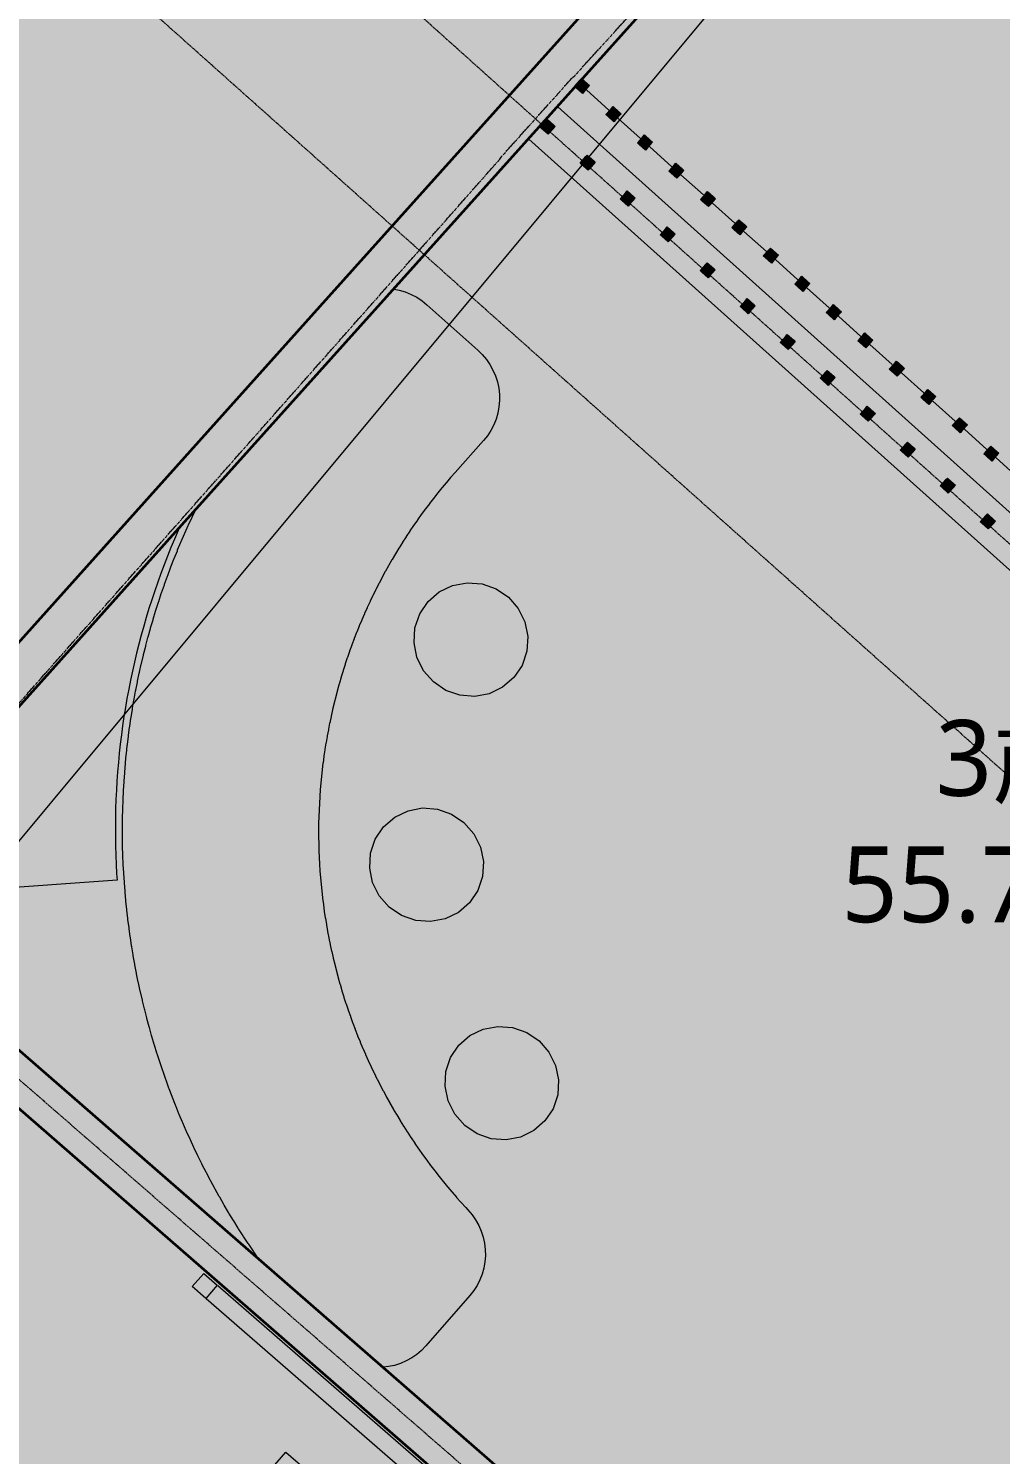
# Model space of a CAD drawing. Header units: millimetres. Extents: x -31757 to 121236, y -27283 to 63658.
# Drawn here: x 50034 to 52747, y 35405 to 39385 of the extents above; entities that cross this region are included whole.
import ezdxf

# ---------------------------------------------------------------- set-up
doc = ezdxf.new("R2010")
doc.units = ezdxf.units.MM
doc.linetypes.add('DASHDOT', pattern=[3.556, 2.54, -0.508, 0, -0.508])
doc.linetypes.add('PHANTOM', pattern=[6.35, 3.175, -0.635, 0.635, -0.635, 0.635, -0.635])
for name, color, linetype, lineweight in [('01_切断（構造・壁）', 7, 'Continuous', 35), ('02_切断（家具）', 8, 'Continuous', 18), ('06_部屋の色', 8, 'Continuous', 0), ('11_見えがかり（家具）', 8, 'Continuous', 9), ('20_上部（屋根の外形・梁）', 8, 'PHANTOM', 9), ('40_通り芯', 1, 'DASHDOT', 9), ('50_寸法', 3, 'Continuous', 9), ('60_部屋名・面積', 7, 'Continuous', 13), ('70_断面の位置', 6, 'DASHDOT', 9)]:
    doc.layers.add(name, color=color, linetype=linetype, lineweight=lineweight)
doc.styles.add('JP', font='NotoSansCJKjp-Regular.otf')

msp = doc.modelspace()

# ---------------------------------------------------------------- hatches: boundary and pattern name
at = {"layer": '02_切断（家具）'}
for points in [[(51557.5, 39224.1), (51571.8, 39240), (51577.4, 39246.2), (51593.4, 39231.9), (51599.7, 39226.2), (51585.5, 39210.3), (51579.8, 39204.1), (51563.8, 39218.4)], [(51645.4, 39145.2), (51659.7, 39161), (51665.3, 39167.3), (51681.3, 39152.9), (51687.6, 39147.3), (51673.4, 39131.4), (51667.7, 39125.1), (51651.7, 39139.5)], [(51461.9, 39110), (51478, 39128.1), (51481.7, 39132.2), (51499.9, 39115.9), (51504.1, 39112.2), (51487.9, 39094.1), (51484.2, 39090), (51466, 39106.3)], [(51733.3, 39066.2), (51747.5, 39082.1), (51753.2, 39088.4), (51769.2, 39074), (51775.5, 39068.3), (51761.2, 39052.5), (51755.6, 39046.2), (51739.6, 39060.6)], [(51573.6, 39009.9), (51589.7, 39027.9), (51593.4, 39032), (51611.6, 39015.8), (51615.7, 39012), (51599.6, 38994), (51595.9, 38989.9), (51577.7, 39006.1)], [(51821.2, 38987.3), (51835.4, 39003.2), (51841, 39009.4), (51857, 38995), (51863.3, 38989.4), (51849.1, 38973.5), (51843.5, 38967.3), (51827.5, 38981.6)], [(51685.2, 38909.8), (51701.3, 38927.7), (51705.1, 38931.9), (51723.2, 38915.6), (51727.4, 38911.8), (51711.3, 38893.9), (51707.6, 38889.7), (51689.4, 38906)], [(51909.1, 38908.4), (51923.3, 38924.2), (51928.9, 38930.5), (51944.9, 38916.1), (51951.2, 38910.4), (51937, 38894.6), (51931.4, 38888.4), (51915.4, 38902.7)], [(51997, 38829.5), (52011.2, 38845.3), (52016.8, 38851.5), (52032.8, 38837.2), (52039.1, 38831.5), (52024.9, 38815.7), (52019.3, 38809.4), (52003.3, 38823.8)], [(51796.9, 38809.6), (51813, 38827.5), (51816.7, 38831.7), (51834.8, 38815.5), (51839.1, 38811.7), (51823, 38793.8), (51819.2, 38789.6), (51801.1, 38805.8)], [(52084.8, 38750.5), (52099, 38766.4), (52104.7, 38772.6), (52120.7, 38758.2), (52127, 38752.6), (52112.8, 38736.7), (52107.2, 38730.5), (52091.2, 38744.9)], [(51908.6, 38709.5), (51924.6, 38727.3), (51928.4, 38731.6), (51946.5, 38715.3), (51950.7, 38711.5), (51934.7, 38693.7), (51930.9, 38689.4), (51912.8, 38705.7)], [(52172.7, 38671.6), (52186.9, 38687.4), (52192.5, 38693.7), (52208.5, 38679.3), (52214.8, 38673.6), (52200.7, 38657.8), (52195.1, 38651.6), (52179, 38665.9)], [(52020.3, 38609.3), (52036.3, 38627.2), (52040.1, 38631.4), (52058.1, 38615.2), (52062.4, 38611.4), (52046.4, 38593.5), (52042.6, 38589.3), (52024.5, 38605.5)], [(52260.6, 38592.7), (52274.8, 38608.5), (52280.4, 38614.7), (52296.4, 38600.3), (52302.7, 38594.7), (52288.5, 38578.9), (52282.9, 38572.6), (52266.9, 38587)], [(52131.9, 38509.2), (52147.9, 38527), (52151.7, 38531.2), (52169.7, 38515.1), (52174, 38511.2), (52158.1, 38493.4), (52154.3, 38489.2), (52136.2, 38505.3)], [(52348.5, 38513.8), (52362.7, 38529.6), (52368.3, 38535.8), (52384.3, 38521.4), (52390.6, 38515.7), (52376.4, 38500), (52370.8, 38493.7), (52354.8, 38508.1)], [(52436.4, 38434.8), (52450.6, 38450.6), (52456.2, 38456.8), (52472.2, 38442.5), (52478.5, 38436.8), (52464.3, 38421), (52458.7, 38414.8), (52442.7, 38429.2)], [(52243.6, 38409), (52259.5, 38426.8), (52263.4, 38431.1), (52281.4, 38414.9), (52285.7, 38411), (52269.8, 38393.3), (52265.9, 38389), (52247.9, 38405.2)], [(52524.3, 38355.9), (52538.4, 38371.7), (52544, 38377.9), (52560, 38363.5), (52566.4, 38357.9), (52552.2, 38342.1), (52546.6, 38335.9), (52530.6, 38350.2)], [(52355.3, 38308.9), (52371.2, 38326.6), (52375, 38330.9), (52393, 38314.8), (52397.4, 38310.9), (52381.5, 38293.2), (52377.6, 38288.9), (52359.6, 38305)], [(52612.2, 38277), (52626.3, 38292.7), (52631.9, 38299), (52647.9, 38284.6), (52654.2, 38278.9), (52640.1, 38263.2), (52634.5, 38256.9), (52618.5, 38271.3)], [(52467, 38208.8), (52482.8, 38226.4), (52486.7, 38230.8), (52504.6, 38214.7), (52509, 38210.7), (52493.2, 38193.1), (52489.3, 38188.7), (52471.4, 38204.8)], [(52700.1, 38198.1), (52714.2, 38213.8), (52719.8, 38220), (52735.8, 38205.7), (52742.1, 38200), (52728, 38184.2), (52722.4, 38178), (52706.4, 38192.4)], [(52578.6, 38108.6), (52594.5, 38126.3), (52598.4, 38130.6), (52616.3, 38114.5), (52620.7, 38110.6), (52604.9, 38092.9), (52601, 38088.6), (52583.1, 38104.7)], [(52690.3, 38008.5), (52706.1, 38026.1), (52710, 38030.4), (52727.9, 38014.4), (52732.4, 38010.4), (52716.6, 37992.8), (52712.7, 37988.4), (52694.8, 38004.5)]]:
    msp.add_hatch(color=8, dxfattribs=at).paths.add_polyline_path(points)
at = {"layer": '06_部屋の色', "true_color": 0xe9dfcf}
h = msp.add_hatch(color=8, dxfattribs=at)
h.paths.add_polyline_path([(41967, 30769.9), (42314.6, 31207.1), (42442.1, 31367.5), (42919.4, 31963.3), (43398.9, 32557.4), (43880.6, 33149.6), (44200.1, 33539.4), (44364.6, 33740.1), (44850.7, 34328.8), (45339, 34915.7), (45829.5, 35500.7), (46124.6, 35850), (46124.6, 35850), (46187.5, 35924.5), (46189.4, 35922.9), (47685.5, 37666.6), (47984.4, 38015), (47986, 38016.8), (48081.6, 38128.3), (48082, 38128.8), (48082, 38128.8), (48096.8, 38145.5), (48132, 38185.3), (48163.8, 38221.3), (48181.6, 38241.4), (49656.3, 39910.2), (49971.3, 40266.5), (49972.9, 40268.4), (50069.9, 40378.2), (50070.1, 40378.4), (50070.1, 40378.4), (50070.1, 40378.4), (50070.1, 40378.4), (50080.6, 40389.9), (50127.9, 40441.9), (50171.4, 40489.7), (51670.7, 42137.1), (51990.9, 42488.8), (51992.5, 42490.6), (52091.3, 42599.2), (52092, 42599.9), (52107, 42615.9), (52194.3, 42709), (52632.9, 43177), (52741.3, 43292.6), (52764.2, 43317.1), (54144.9, 44790.2), (54145, 44790.3), (54145, 44790.3), (54145, 44790.3), (56061.8, 46776.3), (56226.3, 46946.8), (56230.2, 46950.8), (56618.9, 47342), (56654.5, 47377.8), (56650.6, 47381.6), (57157.8, 47894.8), (57696.5, 48435.7), (58061.1, 48798.7), (58063.8, 48795.9), (58320.8, 49054.5), (58346.9, 49080.8), (58347.1, 49080.9), (60377.4, 51065), (60490.8, 51175.8), (60494.6, 51179.5), (60494.6, 51179.5), (60494.6, 51179.5), (60613.4, 51292.3), (60817.3, 51485.7), (60930.2, 51592.9), (60928.6, 51594.6), (61146.4, 51801.3), (61148, 51799.6), (61657.7, 52283.3), (61656.1, 52285), (62561.4, 53144.2), (62563, 53142.5), (62607.4, 53184.6), (62933.8, 52835.9), (62999, 52897.7), (62999, 52897.7), (62999, 52897.7), (62999, 52897.7), (63065.1, 52958.6), (62739, 53307.7), (62783.8, 53349), (62782.2, 53350.7), (64436.6, 54875.3), (64438.2, 54873.6), (64814.7, 55220.6), (64813.1, 55222.3), (64879.7, 55283), (66089.8, 53950.5), (65530.5, 53440.7), (64973.1, 52928.8), (64417.6, 52414.9), (63901.5, 51933.8), (63312.5, 51380.9), (62762.8, 50860.8), (62215, 50338.6), (61741.6, 49884), (61125.3, 49288.2), (60583.5, 48760), (60043.5, 48229.8), (59613.5, 47804.2), (58969.6, 47163.3), (58435.6, 46627), (57903.7, 46088.8), (57514.5, 45692.1), (57514.5, 45692.1), (57373.7, 45548.6), (56845.7, 45006.5), (56319.8, 44462.4), (55795.9, 43916.3), (55448, 43550.9), (55448, 43550.9), (55274, 43368.3), (54754.2, 42818.3), (54236.4, 42266.4), (53720.7, 41712.6), (53416.5, 41383.5), (53207, 41156.9), (52695.5, 40599.3), (52186, 40039.7), (51678.5, 39478.3), (51412.1, 39181.3), (51173.2, 38915), (50670, 38349.8), (50168.8, 37782.8), (49669.8, 37213.9), (49441.5, 36951.6), (49172.9, 36643.1), (48678.2, 36070.5), (48185.5, 35496.1), (47695.1, 34919.8), (47499.2, 34687.9), (47206.7, 34341.7), (46720.5, 33761.8), (46236.5, 33180.1), (45754.6, 32596.6), (45594.7, 32401.5), (45274.9, 32011.3), (44797.4, 31424.2), (44322.1, 30835.3), (43849, 30244.7), (43725.8, 30089.7), (43378.1, 29652.3), (43230, 29464.6), (42762.1, 29834.3), (42719.6, 29861.2), (42671.4, 29880.8), (42618.5, 29894.4), (42561.8, 29903), (42502.3, 29908.1), (42440.8, 29910.8), (42316.3, 29914), (42255.1, 29917.1), (42191.6, 29917.1), (42122.8, 29910.5), (42050.8, 29899.7), (41904.4, 29875.1), (41833.8, 29866.1), (41767.4, 29862.5), (41707.2, 29866.6), (41654.9, 29881), (41607.5, 29901.7), (41560.8, 29923.2), (41515.3, 29946.1), (41471, 29970.7), (41428.5, 29997.5), (41387.9, 30026.5), (40498.9, 28893.5), (41023.5, 29569.3), (41494.1, 30170.5)])
h.paths.add_polyline_path([(46390.4, 35759.4), (46284.4, 35849), (46279.2, 35843), (46218.2, 35770.8), (46335.8, 35671.4), (46341.8, 35678.4), (46402, 35749.6)], flags=0)
for points in [[(52090.4, 42600.1), (62128.1, 33329.2), (61184.7, 32292.7), (61210.6, 32269.2), (60267.5, 31232.9), (60241.4, 31256.3), (56694.5, 34437.3), (56741.1, 34490.9), (56802.8, 34575.7), (56856.7, 34665.5), (56902.7, 34759.8), (56940.3, 34857.6), (56969.2, 34958.4), (56989.2, 35061.3), (57000.1, 35165.5), (57001.9, 35270.4), (56994.6, 35374.9), (56978.2, 35478.5), (56952.9, 35580.2), (56918.7, 35679.3), (56876.1, 35775.1), (56825.3, 35866.8), (56766.7, 35953.7), (56700.7, 36035.1), (56627.9, 36110.5), (56548.8, 36179.3), (56463.9, 36240.9), (56374.1, 36294.9), (56279.9, 36340.9), (56182, 36378.5), (56081.2, 36407.3), (55978.3, 36427.4), (55874.1, 36438.3), (55769.3, 36440.1), (55664.7, 36432.8), (55561.1, 36416.4), (55459.4, 36391.1), (55360.3, 36356.9), (55264.5, 36314.3), (55172.9, 36263.5), (55086, 36204.9), (55004.5, 36138.9), (54929.1, 36066.1), (54906.9, 36040.5), (50069.1, 40379.3)], [(50069.1, 40379.3), (54906.9, 36040.5), (54860.3, 35986.9), (54798.7, 35902.1), (54744.7, 35812.3), (54698.7, 35718.1), (54661.2, 35620.2), (54632.3, 35519.4), (54612.3, 35416.5), (54601.3, 35312.3), (54599.5, 35207.5), (54606.8, 35102.9), (54623.2, 34999.3), (54648.6, 34897.6), (54682.7, 34798.5), (54725.3, 34702.7), (54776.1, 34611.1), (54834.8, 34524.1), (54900.7, 34442.7), (54973.6, 34367.3), (55052.7, 34298.5), (55137.5, 34236.9), (55227.3, 34182.9), (55321.6, 34136.9), (55419.4, 34099.4), (55520.2, 34070.5), (55623.1, 34050.5), (55727.4, 34039.5), (55832.2, 34037.7), (55936.7, 34045), (56040.3, 34061.4), (56142, 34086.7), (56241.1, 34120.9), (56336.9, 34163.5), (56428.6, 34214.3), (56515.5, 34273), (56597, 34338.9), (56672.4, 34411.8), (56694.5, 34437.3), (60241.4, 31256.3), (59313.4, 30206.1), (59339.6, 30182.9), (58411.7, 29133), (48080.6, 38129.2)], [(46196.9, 35933.7), (48080.6, 38129.2), (58385.3, 29156), (57472.7, 28092.3), (57499.3, 28069.5), (56586.8, 27006.1), (56560.1, 27028.7), (46342.1, 35666.8), (46413.7, 35750.3)]]:
    msp.add_hatch(color=8, dxfattribs=at).paths.add_polyline_path(points)
at = {"layer": '06_部屋の色', "true_color": 0x9fcb84}
h = msp.add_hatch(color=8, dxfattribs=at)
h.paths.add_polyline_path([(50264, 37890.7), (50471.4, 38125.6), (50679.1, 38360.2), (50887.3, 38594.4), (51095.8, 38828.3), (51304.6, 39061.9), (51408.5, 39177.8), (51513.8, 39295.2), (51723.4, 39528.1), (51933.3, 39760.7), (52143.6, 39993), (52354.2, 40225), (52565.2, 40456.7), (52776.6, 40688), (52988.3, 40919), (53200.4, 41149.7), (53412.8, 41380), (59946.6, 35345.3), (61052.7, 34323.6), (60851.1, 34105.1), (60649.9, 33886.2), (60449, 33667), (60248.5, 33447.5), (60048.2, 33227.7), (59848.4, 33007.6), (59648.8, 32787.2), (59449.6, 32566.4), (59250.8, 32345.4), (59154.2, 32237.7), (59150.9, 32234), (59052.3, 32124.1), (58854.1, 31902.4), (58656.3, 31680.5), (58458.8, 31458.2), (58261.6, 31235.6), (58064.8, 31012.8), (57868.4, 30789.6), (57672.3, 30566.1), (57476.5, 30342.4), (57281.1, 30118.3), (53359.5, 33533.2), (49438, 36948), (49643.9, 37184.2), (49850.2, 37420), (50056.9, 37655.5)])
h.paths.add_polyline_path([(54860.3, 35986.9), (54798.7, 35902.1), (54744.7, 35812.3), (54698.7, 35718.1), (54661.2, 35620.2), (54632.3, 35519.4), (54612.3, 35416.5), (54601.3, 35312.3), (54599.5, 35207.5), (54606.8, 35102.9), (54623.2, 34999.3), (54648.6, 34897.6), (54682.7, 34798.5), (54725.3, 34702.7), (54776.1, 34611.1), (54834.8, 34524.1), (54900.7, 34442.7), (54973.6, 34367.3), (55052.7, 34298.5), (55137.5, 34236.9), (55227.3, 34182.9), (55321.6, 34136.9), (55419.4, 34099.4), (55520.2, 34070.5), (55623.1, 34050.5), (55727.4, 34039.5), (55832.2, 34037.7), (55936.7, 34045), (56040.3, 34061.4), (56142, 34086.7), (56241.1, 34120.9), (56336.9, 34163.5), (56428.6, 34214.3), (56515.5, 34273), (56597, 34338.9), (56672.4, 34411.8), (56694.4, 34437.1), (56741.1, 34490.9), (56802.8, 34575.7), (56856.7, 34665.5), (56902.7, 34759.8), (56940.3, 34857.6), (56969.2, 34958.4), (56989.2, 35061.3), (57000.1, 35165.5), (57001.9, 35270.4), (56994.6, 35374.9), (56978.2, 35478.5), (56952.9, 35580.2), (56918.7, 35679.3), (56876.1, 35775.1), (56825.3, 35866.8), (56766.7, 35953.7), (56700.7, 36035.1), (56627.9, 36110.5), (56548.8, 36179.3), (56463.9, 36240.9), (56374.1, 36294.9), (56279.9, 36340.9), (56182, 36378.5), (56081.2, 36407.3), (55978.3, 36427.4), (55874.1, 36438.3), (55769.3, 36440.1), (55664.7, 36432.8), (55561.1, 36416.4), (55459.4, 36391.1), (55360.3, 36356.9), (55264.5, 36314.3), (55172.9, 36263.5), (55086, 36204.9), (55004.5, 36138.9), (54929.1, 36066.1), (54906.8, 36040.4)], flags=0)
at = {"layer": '06_部屋の色', "true_color": 0xd5ebee}
msp.add_hatch(color=8, dxfattribs=at).paths.add_polyline_path([(50513.2, 34063.6), (50036.1, 33505.5), (49561, 32945.6), (47499.1, 34688.7), (47980.5, 35256.1), (48464.1, 35821.8), (48949.7, 36385.7), (49437.3, 36947.7), (51473.5, 35174.6), (50992.3, 34620)])

# ---------------------------------------------------------------- linework, layer by layer
at = {"layer": '01_切断（構造・壁）'}
for points in [[(52604.9, 40569), (53407.7, 41464.2), (53478.2, 41399.1), (54227.4, 40706.8), (54484.7, 40469), (54921.3, 40065.5), (54921.3, 40065.5), (54921.3, 40065.5), (54880, 40020.8), (54856.1, 39994.9), (54841.3, 39978.9), (54841.3, 39978.9), (54841.3, 39978.9), (54664.1, 40142.4), (54105.9, 40657.7), (53815, 40926.2), (53416.4, 41294.2), (51956.7, 39666.5), (50420, 37953.1), (49523.8, 36953.8), (53637.3, 33369.7)], [(49432.4, 37031.8), (50872.3, 38637.2), (52604.9, 40569)], [(51388.4, 35168.1), (49442.2, 36861.8)]]:
    msp.add_lwpolyline(points, dxfattribs=at)
at = {"layer": '02_切断（家具）'}
for points in [[(51557.5, 39224.1), (51571.8, 39240), (51577.4, 39246.2), (51593.4, 39231.9), (51599.7, 39226.2), (51585.5, 39210.3), (51579.8, 39204.1), (51563.8, 39218.4), (51557.5, 39224.1)], [(51645.4, 39145.2), (51659.7, 39161), (51665.3, 39167.3), (51681.3, 39152.9), (51687.6, 39147.3), (51673.4, 39131.4), (51667.7, 39125.1), (51651.7, 39139.5), (51645.4, 39145.2)], [(51461.9, 39110), (51478, 39128.1), (51481.7, 39132.2), (51499.9, 39115.9), (51504.1, 39112.2), (51487.9, 39094.1), (51484.2, 39090), (51466, 39106.3), (51461.9, 39110)], [(51733.3, 39066.2), (51747.5, 39082.1), (51753.2, 39088.4), (51769.2, 39074), (51775.5, 39068.3), (51761.2, 39052.5), (51755.6, 39046.2), (51739.6, 39060.6), (51733.3, 39066.2)], [(51573.6, 39009.9), (51589.7, 39027.9), (51593.4, 39032), (51611.6, 39015.8), (51615.7, 39012), (51599.6, 38994), (51595.9, 38989.9), (51577.7, 39006.1), (51573.6, 39009.9)], [(51821.2, 38987.3), (51835.4, 39003.2), (51841, 39009.4), (51857, 38995), (51863.3, 38989.4), (51849.1, 38973.5), (51843.5, 38967.3), (51827.5, 38981.6), (51821.2, 38987.3)], [(51685.2, 38909.8), (51701.3, 38927.7), (51705.1, 38931.9), (51723.2, 38915.6), (51727.4, 38911.8), (51711.3, 38893.9), (51707.6, 38889.7), (51689.4, 38906), (51685.2, 38909.8)], [(51909.1, 38908.4), (51923.3, 38924.2), (51928.9, 38930.5), (51944.9, 38916.1), (51951.2, 38910.4), (51937, 38894.6), (51931.4, 38888.4), (51915.4, 38902.7), (51909.1, 38908.4)], [(51997, 38829.5), (52011.2, 38845.3), (52016.8, 38851.5), (52032.8, 38837.2), (52039.1, 38831.5), (52024.9, 38815.7), (52019.3, 38809.4), (52003.3, 38823.8), (51997, 38829.5)], [(51796.9, 38809.6), (51813, 38827.5), (51816.7, 38831.7), (51834.8, 38815.5), (51839.1, 38811.7), (51823, 38793.8), (51819.2, 38789.6), (51801.1, 38805.8), (51796.9, 38809.6)], [(52084.8, 38750.5), (52099, 38766.4), (52104.7, 38772.6), (52120.7, 38758.2), (52127, 38752.6), (52112.8, 38736.7), (52107.2, 38730.5), (52091.2, 38744.9), (52084.8, 38750.5)], [(51908.6, 38709.5), (51924.6, 38727.3), (51928.4, 38731.6), (51946.5, 38715.3), (51950.7, 38711.5), (51934.7, 38693.7), (51930.9, 38689.4), (51912.8, 38705.7), (51908.6, 38709.5)], [(52172.7, 38671.6), (52186.9, 38687.4), (52192.5, 38693.7), (52208.5, 38679.3), (52214.8, 38673.6), (52200.7, 38657.8), (52195.1, 38651.6), (52179, 38665.9), (52172.7, 38671.6)], [(52020.3, 38609.3), (52036.3, 38627.2), (52040.1, 38631.4), (52058.1, 38615.2), (52062.4, 38611.4), (52046.4, 38593.5), (52042.6, 38589.3), (52024.5, 38605.5), (52020.3, 38609.3)], [(52260.6, 38592.7), (52274.8, 38608.5), (52280.4, 38614.7), (52296.4, 38600.3), (52302.7, 38594.7), (52288.5, 38578.9), (52282.9, 38572.6), (52266.9, 38587), (52260.6, 38592.7)], [(52131.9, 38509.2), (52147.9, 38527), (52151.7, 38531.2), (52169.7, 38515.1), (52174, 38511.2), (52158.1, 38493.4), (52154.3, 38489.2), (52136.2, 38505.3), (52131.9, 38509.2)], [(52348.5, 38513.8), (52362.7, 38529.6), (52368.3, 38535.8), (52384.3, 38521.4), (52390.6, 38515.7), (52376.4, 38500), (52370.8, 38493.7), (52354.8, 38508.1), (52348.5, 38513.8)], [(52436.4, 38434.8), (52450.6, 38450.6), (52456.2, 38456.8), (52472.2, 38442.5), (52478.5, 38436.8), (52464.3, 38421), (52458.7, 38414.8), (52442.7, 38429.2), (52436.4, 38434.8)], [(52243.6, 38409), (52259.5, 38426.8), (52263.4, 38431.1), (52281.4, 38414.9), (52285.7, 38411), (52269.8, 38393.3), (52265.9, 38389), (52247.9, 38405.2), (52243.6, 38409)], [(52524.3, 38355.9), (52538.4, 38371.7), (52544, 38377.9), (52560, 38363.5), (52566.4, 38357.9), (52552.2, 38342.1), (52546.6, 38335.9), (52530.6, 38350.2), (52524.3, 38355.9)], [(52355.3, 38308.9), (52371.2, 38326.6), (52375, 38330.9), (52393, 38314.8), (52397.4, 38310.9), (52381.5, 38293.2), (52377.6, 38288.9), (52359.6, 38305), (52355.3, 38308.9)], [(52612.2, 38277), (52626.3, 38292.7), (52631.9, 38299), (52647.9, 38284.6), (52654.2, 38278.9), (52640.1, 38263.2), (52634.5, 38256.9), (52618.5, 38271.3), (52612.2, 38277)], [(52467, 38208.8), (52482.8, 38226.4), (52486.7, 38230.8), (52504.6, 38214.7), (52509, 38210.7), (52493.2, 38193.1), (52489.3, 38188.7), (52471.4, 38204.8), (52467, 38208.8)], [(52700.1, 38198.1), (52714.2, 38213.8), (52719.8, 38220), (52735.8, 38205.7), (52742.1, 38200), (52728, 38184.2), (52722.4, 38178), (52706.4, 38192.4), (52700.1, 38198.1)], [(52578.6, 38108.6), (52594.5, 38126.3), (52598.4, 38130.6), (52616.3, 38114.5), (52620.7, 38110.6), (52604.9, 38092.9), (52601, 38088.6), (52583.1, 38104.7), (52578.6, 38108.6)], [(52690.3, 38008.5), (52706.1, 38026.1), (52710, 38030.4), (52727.9, 38014.4), (52732.4, 38010.4), (52716.6, 37992.8), (52712.7, 37988.4), (52694.8, 38004.5), (52690.3, 38008.5)]]:
    msp.add_lwpolyline(points, dxfattribs=at)
at = {"layer": '11_見えがかり（家具）'}
for points in [[(51653.9, 39157.6), (51591.3, 39213.8)], [(51511.4, 39167.1), (54872.7, 36150.7), (54858.9, 36135.5), (54846, 36121), (54833, 36106.6), (54820.1, 36092.1)], [(51741.7, 39078.6), (51679.1, 39134.9)], [(54820.1, 36092.1), (54807.1, 36077.7), (54793.4, 36062.4), (51430.4, 39076.8)], [(51829.6, 38999.7), (51767, 39055.9)], [(51917.5, 38920.8), (51854.9, 38977)], [(52005.4, 38841.8), (51942.8, 38898.1)], [(52093.3, 38762.9), (52030.7, 38819.1)], [(52181.1, 38684), (52118.6, 38740.2)], [(51054.6, 38657.8), (51068.7, 38655), (51085.6, 38650), (51101.9, 38643.3), (51117.6, 38635.1), (51132.3, 38625.4), (51146.1, 38614.3), (51287.9, 38487.9), (51300.5, 38475.5), (51311.8, 38461.9), (51321.8, 38447.4), (51330.3, 38431.9), (51337.2, 38415.7), (51342.5, 38398.9), (51346.2, 38381.7), (51348.2, 38364.2), (51348.4, 38346.7), (51346.9, 38329.2), (51343.7, 38311.9), (51338.9, 38295.1), (51332.4, 38278.9), (51324.3, 38263.3), (51314.7, 38248.7), (51303.8, 38235.1), (51224.5, 38146), (51212.8, 38132.6), (51212.1, 38131.8), (51200.5, 38118.3), (51199.8, 38117.5), (51188.5, 38103.9), (51187.8, 38103), (51176.6, 38089.3), (51175.9, 38088.4), (51164.9, 38074.5), (51164.2, 38073.7), (51153.4, 38059.7), (51152.7, 38058.8), (51142, 38044.6), (51141.4, 38043.7), (51130.9, 38029.5), (51130.3, 38028.6), (51120, 38014.1), (51119.3, 38013.3), (51109.2, 37998.7), (51108.6, 37997.8), (51098.6, 37983.1), (51098, 37982.2), (51088.3, 37967.4), (51087.7, 37966.5), (51078.1, 37951.6), (51077.5, 37950.6), (51068.1, 37935.6), (51067.5, 37934.7), (51058.3, 37919.5), (51057.8, 37918.6), (51048.8, 37903.3), (51048.2, 37902.4), (51039.4, 37887), (51038.9, 37886), (51030.2, 37870.5), (51029.7, 37869.6), (51021.3, 37854), (51020.8, 37853), (51012.5, 37837.3), (51012, 37836.3), (51004, 37820.5), (51003.5, 37819.5), (50995.6, 37803.6), (50995.2, 37802.6), (50987.5, 37786.6), (50987.1, 37785.6), (50979.6, 37769.5), (50979.2, 37768.6), (50971.9, 37752.4), (50971.5, 37751.4), (50964.4, 37735.1), (50964, 37734.1), (50957.2, 37717.7), (50956.7, 37716.7), (50950.1, 37700.2), (50949.7, 37699.2), (50943.3, 37682.7), (50942.9, 37681.7), (50936.7, 37665), (50936.3, 37664), (50930.3, 37647.3), (50929.9, 37646.3), (50924.1, 37629.5), (50923.8, 37628.5), (50918.2, 37611.6), (50917.8, 37610.6), (50912.4, 37593.7), (50912.1, 37592.6), (50906.9, 37575.7), (50906.6, 37574.6), (50901.6, 37557.6), (50901.3, 37556.5), (50896.6, 37539.4), (50896.3, 37538.4), (50891.8, 37521.2), (50891.5, 37520.1), (50887.2, 37502.9), (50886.9, 37501.8), (50882.8, 37484.6), (50882.5, 37483.5), (50878.6, 37466.2), (50878.4, 37465.1), (50874.7, 37447.7), (50874.5, 37446.7), (50871, 37429.2), (50870.8, 37428.2), (50867.6, 37410.7), (50867.4, 37409.6), (50864.4, 37392.1), (50864.2, 37391), (50861.4, 37373.5), (50861.2, 37372.4), (50858.6, 37354.8), (50858.5, 37353.7), (50856.1, 37336.1), (50855.9, 37335.1), (50853.8, 37317.4), (50853.7, 37316.3), (50851.7, 37298.7), (50851.6, 37297.6), (50849.9, 37279.9), (50849.8, 37278.8), (50848.3, 37261.1), (50848.2, 37260), (50846.9, 37242.2), (50846.8, 37241.1), (50845.8, 37223.4), (50845.7, 37222.3), (50844.9, 37204.5), (50844.8, 37203.4), (50844.2, 37185.7), (50844.2, 37184.6), (50843.8, 37166.8), (50843.8, 37165.7), (50843.6, 37147.9), (50843.6, 37146.8), (50843.6, 37129), (50843.6, 37127.9), (50843.9, 37110.1), (50843.9, 37109), (50844.4, 37091.2), (50844.4, 37090.1), (50845.2, 37072.4), (50845.2, 37071.3), (50846.1, 37053.5), (50846.2, 37052.4), (50847.3, 37034.6), (50847.4, 37033.5), (50848.8, 37015.8), (50848.9, 37014.7), (50850.4, 36997), (50850.6, 36995.9), (50852.4, 36978.1), (50852.5, 36977.1), (50854.5, 36959.4), (50854.6, 36958.3), (50856.9, 36940.6), (50857, 36939.5), (50859.5, 36921.9), (50859.6, 36920.8), (50862.3, 36903.2), (50862.5, 36902.1), (50865.4, 36884.5), (50865.6, 36883.4), (50868.7, 36865.9), (50868.9, 36864.8), (50872.2, 36847.3), (50872.4, 36846.2), (50875.9, 36828.7), (50876.2, 36827.6), (50879.9, 36810.2), (50880.2, 36809.1), (50884.1, 36791.7), (50884.4, 36790.7), (50888.6, 36773.3), (50888.8, 36772.3), (50893.2, 36755), (50893.5, 36753.9), (50898.1, 36736.7), (50898.4, 36735.6), (50903.3, 36718.5), (50903.6, 36717.4), (50908.6, 36700.3), (50908.9, 36699.2), (50914.2, 36682.2), (50914.5, 36681.1), (50919.9, 36664.1), (50920.3, 36663.1), (50926, 36646.2), (50926.3, 36645.1), (50932.2, 36628.3), (50932.6, 36627.2), (50938.6, 36610.4), (50939, 36609.4), (50945.3, 36592.7), (50945.7, 36591.7), (50952.2, 36575), (50952.6, 36574), (50959.3, 36557.4), (50959.7, 36556.4), (50966.6, 36539.9), (50967.1, 36538.9), (50974.2, 36522.5), (50974.6, 36521.5), (50981.9, 36505.2), (50982.4, 36504.2), (50989.9, 36488), (50990.3, 36487), (50998, 36470.9), (50998.5, 36469.9), (51006.4, 36453.8), (51006.9, 36452.8), (51015, 36436.9), (51015.5, 36435.9), (51023.8, 36420.1), (51024.3, 36419.1), (51032.8, 36403.4), (51033.3, 36402.4), (51042, 36386.8), (51042.5, 36385.8), (51051.4, 36370.3), (51052, 36369.3), (51061, 36353.9), (51061.6, 36352.9), (51070.8, 36337.6), (51071.4, 36336.7), (51080.8, 36321.5), (51081.4, 36320.5), (51091, 36305.4), (51091.6, 36304.5), (51101.4, 36289.5), (51102, 36288.6), (51112, 36273.8), (51112.6, 36272.9), (51122.8, 36258.1), (51123.4, 36257.2), (51133.8, 36242.6), (51134.4, 36241.7), (51144.9, 36227.2), (51145.6, 36226.3), (51156.3, 36212), (51156.9, 36211.1), (51167.8, 36196.9), (51168.5, 36196), (51179.5, 36181.9), (51180.2, 36181), (51191.4, 36167.1), (51192.1, 36166.2), (51203.5, 36152.4), (51204.2, 36151.5), (51215.8, 36137.8), (51216.5, 36137), (51228.2, 36123.5), (51228.9, 36122.6), (51240.8, 36109.2), (51241.5, 36108.4), (51253.6, 36095.1), (51254.3, 36094.3), (51260.5, 36087.7), (51271.8, 36074.2), (51281.8, 36059.8), (51290.4, 36044.4), (51297.4, 36028.4), (51302.8, 36011.7), (51306.6, 35994.7), (51308.7, 35977.3), (51309.1, 35959.9), (51307.8, 35942.6), (51304.9, 35925.5), (51300.2, 35908.8), (51293.9, 35892.7), (51286.1, 35877.2), (51276.8, 35862.7), (51266.1, 35849.1), (51142.8, 35707.9), (51130.8, 35695.5), (51117.6, 35684.3), (51103.4, 35674.4), (51088.2, 35666.1), (51072.3, 35659.2), (51055.7, 35653.9), (51038.7, 35650.3), (51024.7, 35648.7)], [(52269, 38605), (52206.4, 38661.3)], [(52356.9, 38526.1), (52294.3, 38582.3)], [(52444.8, 38447.2), (52382.2, 38503.4)], [(52532.7, 38368.2), (52470.1, 38424.5)], [(52620.5, 38289.3), (52558, 38345.5)], [(52708.4, 38210.4), (52645.8, 38266.6)], [(52796.3, 38131.4), (52733.7, 38187.7)], [(50367.5, 37685.7), (50368.1, 37687.8), (50374.3, 37710.3), (50374.9, 37712.4), (50381.5, 37734.9), (50382.1, 37737), (50388.9, 37759.4), (50389.6, 37761.5), (50396.7, 37783.7), (50397.4, 37785.8), (50404.7, 37808), (50405.4, 37810.1), (50413.1, 37832.2), (50413.8, 37834.3), (50421.7, 37856.3), (50422.5, 37858.3), (50430.7, 37880.2), (50431.5, 37882.3), (50439.9, 37904.1), (50440.8, 37906.1), (50449.5, 37927.8), (50450.3, 37929.8), (50459.3, 37951.4), (50460.2, 37953.4), (50469.5, 37974.9), (50470.4, 37976.9), (50479.9, 37998.3), (50480.8, 38000.3), (50490.6, 38021.5), (50491.6, 38023.5), (50498.2, 38037.4)], [(50452.9, 37986.9), (50451.7, 37984), (50441.4, 37960.3), (50431.5, 37936.5), (50421.8, 37912.6), (50412.5, 37888.5), (50403.4, 37864.3), (50394.6, 37840), (50386.2, 37815.6), (50378.1, 37791.1), (50370.2, 37766.5), (50362.7, 37741.8), (50355.5, 37717), (50348.6, 37692.1), (50342, 37667.1), (50335.7, 37642), (50329.7, 37616.9), (50324, 37591.7), (50318.7, 37566.4), (50313.6, 37541.1), (50308.9, 37515.7), (50304.5, 37490.2), (50300.4, 37464.7), (50296.7, 37439.1), (50293.2, 37413.5), (50290.1, 37387.9), (50287.3, 37362.2), (50284.8, 37336.4), (50282.6, 37310.7), (50280.8, 37284.9), (50279.3, 37259.1), (50278.1, 37233.2), (50277.2, 37207.4), (50276.6, 37181.5), (50276.4, 37155.7), (50276.5, 37129.8), (50276.9, 37104), (50277.6, 37078.1), (50278.6, 37052.2), (50280, 37026.4), (50281.2, 37008.5), (49527.1, 36954.6)], [(51149, 37785.8), (51180.2, 37812.9), (51217.5, 37830.8), (51258.3, 37838.4), (51299.7, 37835.2), (51339.1, 37821.4), (51373.6, 37798), (51401, 37766.5), (51419.4, 37729), (51427.5, 37688.3), (51424.8, 37646.9), (51411.5, 37607.8), (51388.5, 37573.6), (51357.3, 37546.6), (51320.1, 37528.7), (51279.4, 37521.1), (51237.9, 37524.2), (51198.5, 37538), (51164, 37561.4), (51136.5, 37592.9), (51118.1, 37630.3), (51109.9, 37671), (51112.6, 37712.4), (51125.9, 37751.6), (51149, 37785.8)], [(50674.5, 35953.9), (50663, 35970.4), (50661.7, 35972.3), (50648.6, 35991.8), (50647.4, 35993.6), (50634.4, 36013.3), (50633.2, 36015.1), (50620.5, 36034.9), (50619.3, 36036.8), (50606.9, 36056.8), (50605.7, 36058.6), (50593.5, 36078.8), (50592.4, 36080.7), (50580.4, 36100.9), (50579.3, 36102.8), (50567.6, 36123.2), (50566.5, 36125.1), (50555.1, 36145.7), (50554, 36147.6), (50542.8, 36168.3), (50541.8, 36170.2), (50530.8, 36191.1), (50529.8, 36193), (50519.1, 36214), (50518.1, 36215.9), (50507.7, 36237), (50506.7, 36239), (50496.6, 36260.2), (50495.6, 36262.2), (50485.7, 36283.5), (50484.8, 36285.5), (50475.2, 36306.9), (50474.3, 36308.9), (50464.9, 36330.5), (50464, 36332.5), (50454.9, 36354.2), (50454, 36356.2), (50445.2, 36378), (50444.4, 36380), (50435.8, 36401.9), (50435, 36403.9), (50426.7, 36425.9), (50425.9, 36428), (50417.9, 36450), (50417.1, 36452.1), (50409.4, 36474.3), (50408.7, 36476.4), (50401.2, 36498.6), (50400.5, 36500.7), (50393.3, 36523.1), (50392.6, 36525.2), (50385.7, 36547.6), (50385, 36549.7), (50378.4, 36572.2), (50377.7, 36574.3), (50371.4, 36596.9), (50370.8, 36599), (50364.7, 36621.7), (50364.1, 36623.8), (50358.3, 36646.6), (50357.8, 36648.7), (50352.2, 36671.5), (50351.7, 36673.6), (50346.4, 36696.5), (50346, 36698.6), (50341, 36721.6), (50340.5, 36723.7), (50335.8, 36746.7), (50335.4, 36748.9), (50331, 36771.9), (50330.6, 36774.1), (50326.5, 36797.2), (50326.1, 36799.3), (50322.3, 36822.5), (50321.9, 36824.6), (50318.4, 36847.8), (50318.1, 36850), (50314.8, 36873.2), (50314.5, 36875.4), (50311.5, 36898.6), (50311.3, 36900.8), (50308.6, 36924.1), (50308.3, 36926.3), (50305.9, 36949.6), (50305.7, 36951.8), (50303.6, 36975.1), (50303.4, 36977.3), (50301.6, 37000.7), (50301.5, 37002.9), (50299.9, 37026.3), (50299.8, 37028.5), (50298.6, 37052.1), (50298.6, 37052.1), (50297.5, 37077.5), (50296.8, 37103.1), (50296.7, 37105.1), (50296.8, 37105.1), (50296.4, 37128.7), (50296.4, 37130.9), (50296.3, 37154.3), (50296.3, 37156.5), (50296.5, 37179.9), (50296.6, 37182.1), (50297.1, 37205.5), (50297.1, 37207.7), (50297.9, 37231.1), (50298, 37233.3), (50299.1, 37256.7), (50299.2, 37258.9), (50300.6, 37282.3), (50300.8, 37284.5), (50302.4, 37307.8), (50302.6, 37310), (50304.6, 37333.4), (50304.8, 37335.5), (50307, 37358.8), (50307.2, 37361), (50309.8, 37384.3), (50310, 37386.5), (50312.9, 37409.7), (50313.1, 37411.9), (50316.3, 37435.1), (50316.6, 37437.3), (50320, 37460.4), (50320.3, 37462.6), (50324, 37485.7), (50324.4, 37487.9), (50328.4, 37510.9), (50328.7, 37513.1), (50333, 37536.1), (50333.4, 37538.2), (50338, 37561.2), (50338.4, 37563.3), (50343.3, 37586.2), (50343.7, 37588.4), (50348.9, 37611.2), (50349.4, 37613.3), (50354.8, 37636.1), (50355.3, 37638.2), (50361, 37660.9), (50361.5, 37663), (50367.5, 37685.7)], [(51024.9, 37156.8), (51056, 37183.9), (51093.2, 37201.9), (51133.9, 37209.6), (51175.3, 37206.5), (51214.7, 37192.7), (51249.3, 37169.4), (51276.8, 37137.9), (51295.3, 37100.6), (51303.5, 37059.9), (51301, 37018.6), (51287.8, 36979.5), (51264.9, 36945.2), (51233.9, 36918.2), (51196.7, 36900.2), (51156.1, 36892.5), (51114.6, 36895.6), (51075.3, 36909.3), (51040.6, 36932.6), (51013.1, 36964), (50994.5, 37001.3), (50986.2, 37042), (50988.8, 37083.4), (51001.9, 37122.5), (51024.9, 37156.8)], [(51234.9, 36547.2), (51265.9, 36574.3), (51303, 36592.2), (51343.6, 36599.9), (51385, 36596.8), (51424.4, 36583.2), (51459, 36559.8), (51486.6, 36528.5), (51505.2, 36491.2), (51513.5, 36450.5), (51511.1, 36409.3), (51498.1, 36370.2), (51475.3, 36336), (51444.4, 36309.1), (51407.3, 36291.1), (51366.7, 36283.4), (51325.4, 36286.5), (51286, 36300.1), (51251.3, 36323.4), (51223.7, 36354.7), (51205.1, 36392), (51196.7, 36432.7), (51199.1, 36473.9), (51212.1, 36513), (51234.9, 36547.2)], [(50491, 35873.5), (50523.3, 35910.7), (50561, 35877.9), (50528.7, 35840.7), (50491, 35873.5)], [(50562.5, 35876.6), (51353.1, 35188.6), (51320.9, 35151.6), (50530.2, 35839.4)], [(50833.7, 34821.9), (50494.9, 35114.9), (50752.2, 35411.9), (51090.5, 35118.2)]]:
    msp.add_lwpolyline(points, dxfattribs=at)
at = {"layer": '20_上部（屋根の外形・梁）'}
msp.add_lwpolyline([(49586.4, 37025.8), (50259.5, 37787.4), (51334.8, 39004.2), (51334.9, 39004.4), (51349.3, 39020.6), (51351.5, 39023.4), (51353.3, 39026.5), (51353.8, 39027.3), (51354.2, 39027.9), (51393.5, 39071.6), (51393.5, 39071.6), (51512.7, 39204.6), (51512.7, 39204.6), (51551.9, 39248.3), (51552.4, 39248.8), (51553.2, 39249.4), (51556.1, 39251.5), (51558.6, 39254), (52201.8, 39960.7)], dxfattribs=at)
at = {"layer": '40_通り芯'}
for points in [[(62720.5, 29025), (48277.6, 41977.4)], [(60901, 26966.1), (46270.5, 39706.2)]]:
    msp.add_lwpolyline(points, dxfattribs=at)
at = {"layer": '50_寸法'}
msp.add_lwpolyline([(28651.9, 11478.3), (65014.1, 55135)], dxfattribs=at)
at = {"layer": '70_断面の位置'}
msp.add_lwpolyline([(61821.5, 29220), (37946.8, 50527.3)], dxfattribs=at)

# ---------------------------------------------------------------- texts
at = {"layer": '60_部屋名・面積', "insert": (52789, 37170.9), "char_height": 211.68, "attachment_point": 5, "style": 'JP'}
msp.add_mtext('3歳\\P55.7 m²', dxfattribs=at)

doc.saveas('drawing.dxf')
